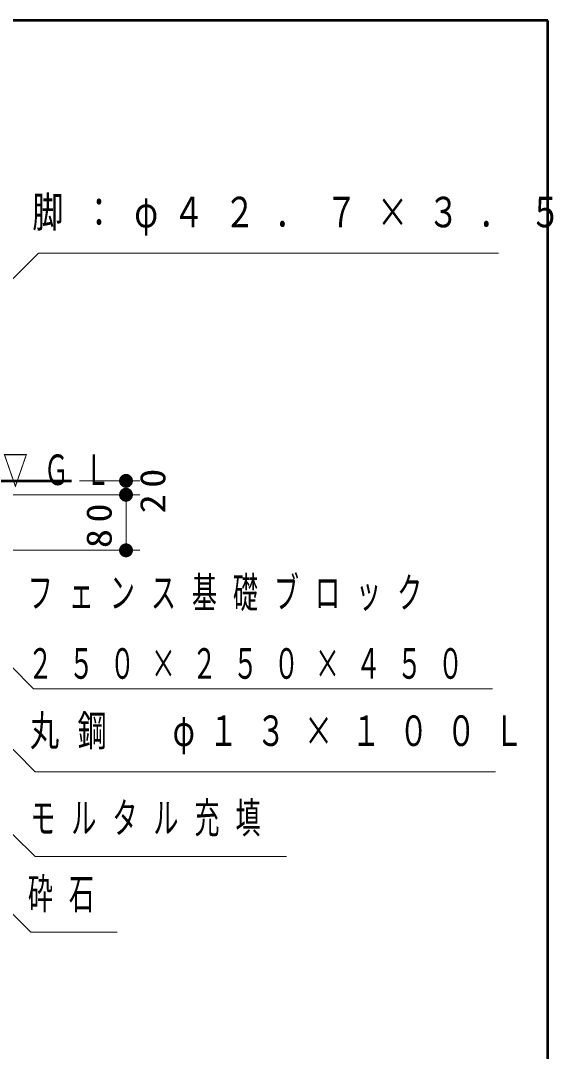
# Model space of a CAD drawing. Units: millimetres on the paper, with parts at other scales. Extents: x -385 to 0, y -594 to 267.
# Drawn here: x -37.9 to 0.4, y -401.2 to -327 of the extents above; entities that cross this region are included whole.
import ezdxf

# ---------------------------------------------------------------- set-up
doc = ezdxf.new("R2010")
doc.units = ezdxf.units.MM
doc.layers.add('1_20', color=7, linetype='Continuous', lineweight=13)
doc.layers.add('NAKAMURA図枠', color=7, linetype='Continuous', lineweight=13)
doc.styles.add('ＭＳ ゴシック', font='')
doc.styles.get('ＭＳ ゴシック').set_extended_font_data('MS Gothic')

# ---------------------------------------------------------------- blocks, each defined once
blk = doc.blocks.new('filled_dot')
at = {"color": 0, "linetype": 'Continuous', "lineweight": -2, "const_width": 1.25}
blk.add_lwpolyline([(-0.625, 0, 1), (0.625, 0, 1)], format="xyb", close=True, dxfattribs=at)

msp = doc.modelspace()

# ---------------------------------------------------------------- linework, layer by layer
at = {"layer": '1_20', "lineweight": 50}
msp.add_line((-42.809, -360.114), (-34.257, -360.114), dxfattribs=at)
at = {"layer": '1_20'}
for p, q in [((-33.684, -360.114), (-29.33, -360.114)), ((-30.33, -360.114), (-30.33, -361.114)), ((-41.809, -361.114), (-29.33, -361.114)), ((-30.33, -361.114), (-30.33, -365.114)), ((-41.934, -365.114), (-29.33, -365.114))]:
    msp.add_line(p, q, dxfattribs=at)
for points in [[(-48.627, -355.721), (-36.631, -343.724), (-3.537, -343.724)], [(-43.482, -368.504), (-36.977, -375.073), (-3.977, -375.073)], [(-46.602, -371.18), (-36.869, -381.042), (-3.767, -381.042)], [(-46.401, -377.755), (-36.872, -387.136), (-18.794, -387.136)], [(-40.956, -388.802), (-37.173, -392.591), (-30.969, -392.591)]]:
    msp.add_lwpolyline(points, dxfattribs=at)
at = {"layer": 'NAKAMURA図枠', "lineweight": 50}
for p, q in [((0, -327), (-385, -327)), ((0, -594), (0, -327))]:
    msp.add_line(p, q, dxfattribs=at)

# ---------------------------------------------------------------- block references
at = {"layer": '1_20', "xscale": 0.4, "yscale": 0.4}
for p, rotation in [((-30.33, -360.114), 270), ((-30.33, -361.114), 270), ((-30.33, -361.114), 90), ((-30.33, -365.114), 90)]:
    msp.add_blockref('filled_dot', p, dxfattribs=dict(at, rotation=rotation))

# ---------------------------------------------------------------- texts
at = {"layer": '1_20', "char_height": 2.199, "style": 'ＭＳ ゴシック'}
for s, insert, attachment_point in [('\\T1.63;\\W0.75;脚：φ４２．７×３．５', (-37.065, -341.074), 4), ('\\T1.64;\\W0.6;▽ＧＬ', (-39.184, -360.614), 7), ('\\T1.64;\\W0.6;フェンス基礎ブロック', (-37.394, -368.273), 4), ('\\T1.64;\\W0.6;２５０×２５０×４５０', (-37.394, -373.273), 4), ('\\T1.63;\\W0.7;丸鋼\u3000φ１３×１００Ｌ', (-37.238, -378.392), 4), ('\\T1.64;\\W0.6;モルタル充填', (-37.211, -384.486), 4), ('\\T1.64;\\W0.6;砕石', (-37.386, -389.941), 4)]:
    msp.add_mtext(s, dxfattribs=dict(at, insert=insert, attachment_point=attachment_point))
at = {"layer": '1_20', "char_height": 1.833, "rotation": 90, "style": 'ＭＳ ゴシック'}
for s, insert, attachment_point in [('\\T1.34;\\W1.1;20', (-29.33, -360.614), 2), ('\\T1.34;\\W1.1;80', (-31.33, -363.114), 8)]:
    msp.add_mtext(s, dxfattribs=dict(at, insert=insert, attachment_point=attachment_point))

doc.saveas('drawing.dxf')
